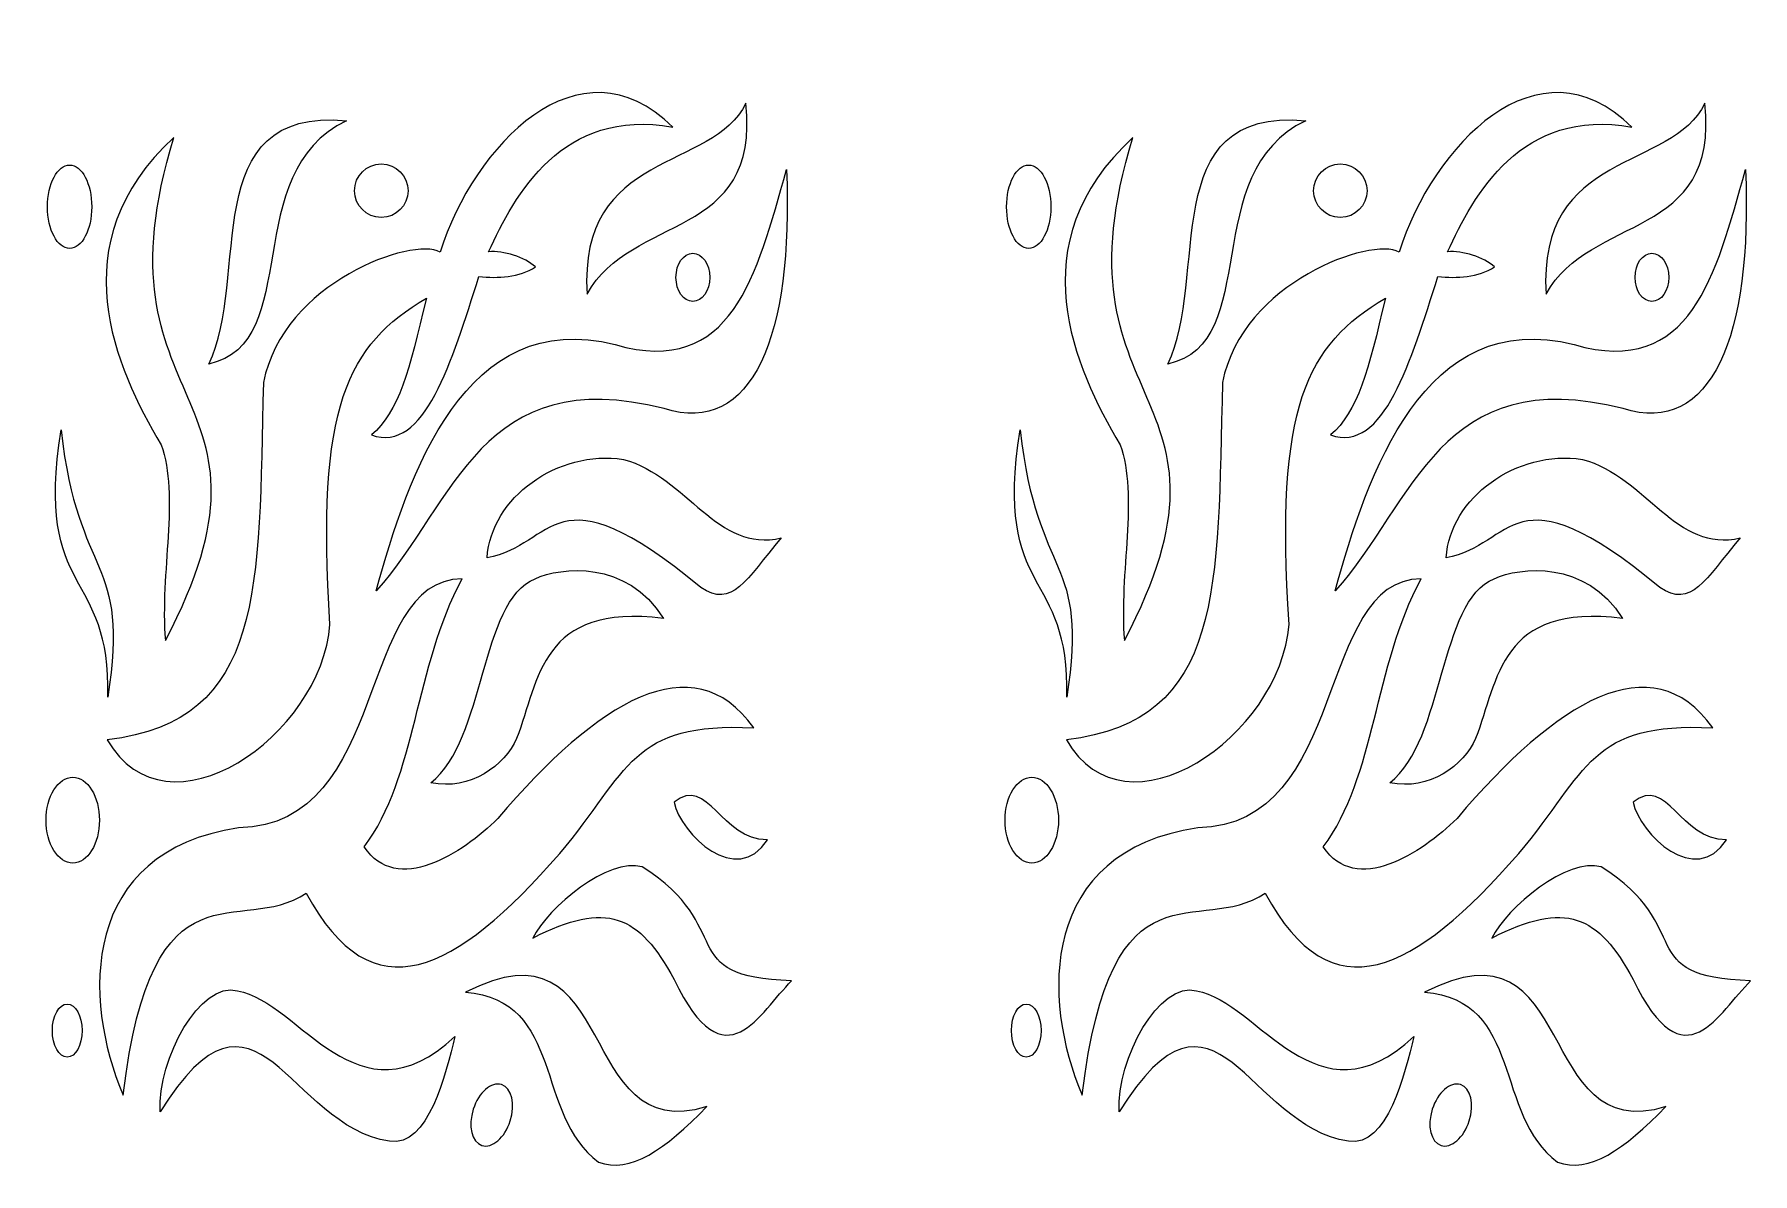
# Model space of a CAD drawing. Header units: centimetres. Extents: x -20.5 to 20.2, y -12.9 to 14.1.
import ezdxf

# ---------------------------------------------------------------- set-up
doc = ezdxf.new("R2010")
doc.units = ezdxf.units.CM
doc.header["$MEASUREMENT"] = 0
doc.layers.add('layer 1', color=7, linetype='Continuous')

msp = doc.modelspace()

# ---------------------------------------------------------------- linework, layer by layer
at = {"layer": 'layer 1', "color": 242}
for centre, major_axis, ratio in [((-19.63675, 10.00591), (0, 0.98914), 0.52969246), ((-12.25228, 10.38614), (0, 0.63383), 1), ((-4.86893, 8.33265), (0, 0.57142), 0.7000105), ((-19.56326, -4.53636), (0, 1.0178), 0.62142857), ((-19.6942, -9.5251), (0, 0.62928), 0.55978261)]:
    msp.add_ellipse(centre, major_axis=major_axis, ratio=ratio, dxfattribs=at)
at = {"layer": 'layer 1', "color": 177, "lineweight": 9}
for centre, major_axis, ratio in [((3.08825, 10.00591), (0, 0.98914), 0.52969246), ((10.47272, 10.38614), (0, 0.63383), 1), ((17.85607, 8.33265), (0, 0.57142), 0.7000105), ((3.16174, -4.53636), (0, 1.0178), 0.62142857), ((3.0308, -9.5251), (0, 0.62928), 0.55978261)]:
    msp.add_ellipse(centre, major_axis=major_axis, ratio=ratio, dxfattribs=at)
at = {"layer": 'layer 1', "color": 242}
for points, knots in [([(-5.34314, 11.89384), (-7.96932, 12.36674), (-9.09377, 10.28197), (-9.7093, 8.93944), (-9.7093, 8.93944), (-9.35842, 8.969), (-8.85072, 8.819), (-8.6001, 8.57872), (-8.6001, 8.57872), (-8.98028, 8.33849), (-9.4866, 8.30062), (-9.93948, 8.35282), (-9.93948, 8.35282), (-10.5837, 6.34333), (-11.21311, 4.14483), (-12.48787, 4.59702), (-12.48787, 4.59702), (-11.82866, 5.14791), (-11.59352, 6.11224), (-11.1815, 7.84277), (-11.1815, 7.84277), (-13.05455, 6.72904), (-13.80543, 5.29889), (-13.46756, 0.10458), (-13.46756, 0.10458), (-13.66723, -2.54676), (-17.33928, -5.08274), (-18.74425, -2.63181), (-18.74425, -2.63181), (-14.98553, -2.18218), (-15.16734, 0.96383), (-15.04512, 5.83773), (-15.04512, 5.83773), (-14.57712, 8.22351), (-11.50099, 9.30134), (-10.85856, 8.93264), (-10.85856, 8.93264), (-10.06525, 11.43903), (-7.57037, 14.09374), (-5.34314, 11.89384)], [0, 0, 0, 0, 0.09090909, 0.09090909, 0.09090909, 0.09090909, 0.18181818, 0.18181818, 0.18181818, 0.18181818, 0.27272727, 0.27272727, 0.27272727, 0.27272727, 0.36363636, 0.36363636, 0.36363636, 0.36363636, 0.45454545, 0.45454545, 0.45454545, 0.45454545, 0.54545455, 0.54545455, 0.54545455, 0.54545455, 0.63636364, 0.63636364, 0.63636364, 0.63636364, 0.72727273, 0.72727273, 0.72727273, 0.72727273, 0.81818182, 0.81818182, 0.81818182, 0.81818182, 1, 1, 1, 1]), ([(-13.07325, 12.04599), (-16.66042, 12.38226), (-15.33932, 8.28802), (-16.34114, 6.27802), (-16.34114, 6.27802), (-14.07062, 6.77476), (-15.65858, 10.80506), (-13.07325, 12.04599)], [0, 0, 0, 0, 0.33333333, 0.33333333, 0.33333333, 0.33333333, 1, 1, 1, 1]), ([(-3.61517, 12.45915), (-3.26245, 9.20697), (-6.33649, 9.84223), (-7.37636, 7.93409), (-7.37636, 7.93409), (-7.58872, 11.36058), (-4.3817, 10.84295), (-3.61517, 12.45915)], [0, 0, 0, 0, 0.33333333, 0.33333333, 0.33333333, 0.33333333, 1, 1, 1, 1]), ([(-17.16492, 11.65033), (-19.19202, 5.074), (-14.19057, 5.76386), (-17.36855, -0.27657), (-17.36855, -0.27657), (-17.50423, 1.32983), (-17.02418, 3.15066), (-17.47164, 4.36393), (-17.47164, 4.36393), (-18.54698, 6.18305), (-19.89926, 9.14973), (-17.16492, 11.65033)], [0, 0, 0, 0, 0.25, 0.25, 0.25, 0.25, 0.5, 0.5, 0.5, 0.5, 1, 1, 1, 1]), ([(-12.3752, 0.89673), (-10.4842, 3.01647), (-9.89989, 6.31451), (-5.54993, 5.22071), (-5.54993, 5.22071), (-3.46041, 4.5598), (-2.48205, 6.93374), (-2.64974, 10.88813), (-2.64974, 10.88813), (-3.3596, 8.36798), (-3.94523, 5.94631), (-6.70928, 6.737), (-6.70928, 6.737), (-10.26048, 7.65552), (-11.61582, 3.65855), (-12.3752, 0.89673)], [0, 0, 0, 0, 0.2, 0.2, 0.2, 0.2, 0.4, 0.4, 0.4, 0.4, 0.6, 0.6, 0.6, 0.6, 1, 1, 1, 1]), ([(-19.84036, 4.71657), (-20.47277, 0.70729), (-18.63818, 1.43966), (-18.73513, -1.62396), (-18.73513, -1.62396), (-18.20416, 1.76333), (-19.43311, 1.08751), (-19.84036, 4.71657)], [0, 0, 0, 0, 0.33333333, 0.33333333, 0.33333333, 0.33333333, 1, 1, 1, 1]), ([(-9.74569, 1.6865), (-8.12423, 1.95715), (-8.2136, 3.90801), (-4.68311, 0.9806), (-4.68311, 0.9806), (-3.92822, 0.4772), (-3.62538, 1.1537), (-2.77375, 2.15648), (-2.77375, 2.15648), (-4.30154, 1.78826), (-4.9863, 3.60029), (-6.51409, 4.01696), (-6.51409, 4.01696), (-8.08064, 4.25275), (-9.64543, 3.10689), (-9.74569, 1.6865)], [0, 0, 0, 0, 0.2, 0.2, 0.2, 0.2, 0.4, 0.4, 0.4, 0.4, 0.6, 0.6, 0.6, 0.6, 1, 1, 1, 1]), ([(-5.56422, 0.2479), (-6.43305, 1.645), (-8.00621, 1.46409), (-8.6078, 1.18884), (-8.6078, 1.18884), (-9.9211, 0.64369), (-9.76989, -2.61638), (-11.07731, -3.65089), (-11.07731, -3.65089), (-10.14142, -3.8431), (-9.3219, -3.23366), (-9.04545, -2.59836), (-9.04545, -2.59836), (-8.5047, -1.19988), (-8.48431, 0.59902), (-5.56422, 0.2479)], [0, 0, 0, 0, 0.2, 0.2, 0.2, 0.2, 0.4, 0.4, 0.4, 0.4, 0.6, 0.6, 0.6, 0.6, 1, 1, 1, 1]), ([(-3.42791, -2.34481), (-6.35301, -2.21101), (-6.36156, -3.33976), (-8.02521, -5.33071), (-8.02521, -5.33071), (-10.50638, -8.16644), (-12.46627, -9.1839), (-14.02942, -6.26578), (-14.02942, -6.26578), (-15.59987, -7.32765), (-17.68094, -5.31304), (-18.36848, -11.05706), (-18.36848, -11.05706), (-19.34194, -8.78046), (-19.38338, -5.27335), (-15.63242, -4.72014), (-15.63242, -4.72014), (-12.02496, -4.65223), (-12.85609, 1.16762), (-10.33652, 1.18475), (-10.33652, 1.18475), (-11.46644, -0.91373), (-11.4058, -3.48782), (-12.65719, -5.1726), (-12.65719, -5.1726), (-11.88213, -6.32875), (-10.33444, -5.33544), (-9.48682, -4.49562), (-9.48682, -4.49562), (-7.1345, -1.72232), (-4.87184, -0.32003), (-3.42791, -2.34481)], [0, 0, 0, 0, 0.11111111, 0.11111111, 0.11111111, 0.11111111, 0.22222222, 0.22222222, 0.22222222, 0.22222222, 0.33333333, 0.33333333, 0.33333333, 0.33333333, 0.44444444, 0.44444444, 0.44444444, 0.44444444, 0.55555556, 0.55555556, 0.55555556, 0.55555556, 0.66666667, 0.66666667, 0.66666667, 0.66666667, 0.77777778, 0.77777778, 0.77777778, 0.77777778, 1, 1, 1, 1]), ([(-5.31529, -4.10945), (-4.50219, -3.4549), (-4.21078, -5.00985), (-3.10401, -5.00044), (-3.10401, -5.00044), (-3.82254, -6.14932), (-5.1623, -4.86668), (-5.31529, -4.10945)], [0, 0, 0, 0, 0.33333333, 0.33333333, 0.33333333, 0.33333333, 1, 1, 1, 1]), ([(-8.66203, -7.33107), (-8.29742, -6.59701), (-6.87231, -5.41349), (-6.06835, -5.64397), (-6.06835, -5.64397), (-3.79445, -7.08601), (-5.34958, -8.24823), (-2.52925, -8.34579), (-2.52925, -8.34579), (-3.27308, -9.06667), (-4.09542, -10.85673), (-5.31566, -8.31017), (-5.31566, -8.31017), (-6.14279, -6.78503), (-6.90619, -6.4326), (-8.66203, -7.33107)], [0, 0, 0, 0, 0.2, 0.2, 0.2, 0.2, 0.4, 0.4, 0.4, 0.4, 0.6, 0.6, 0.6, 0.6, 1, 1, 1, 1]), ([(-10.25966, -8.61712), (-6.5601, -6.71546), (-7.68287, -12.30952), (-4.53572, -11.32753), (-4.53572, -11.32753), (-5.53745, -12.35881), (-6.35386, -12.91711), (-7.10383, -12.64443), (-7.10383, -12.64443), (-8.63143, -11.52396), (-7.90512, -8.8049), (-10.25966, -8.61712)], [0, 0, 0, 0, 0.25, 0.25, 0.25, 0.25, 0.5, 0.5, 0.5, 0.5, 1, 1, 1, 1]), ([(-17.48899, -11.45215), (-15.2066, -7.76981), (-14.4581, -11.7914), (-12.05606, -12.14962), (-12.05606, -12.14962), (-11.13185, -12.30034), (-10.72829, -10.54535), (-10.5079, -9.66583), (-10.5079, -9.66583), (-12.82704, -11.82993), (-14.15627, -8.85782), (-15.66145, -8.58004), (-15.66145, -8.58004), (-16.54192, -8.35011), (-17.55364, -10.18448), (-17.48899, -11.45215)], [0, 0, 0, 0, 0.2, 0.2, 0.2, 0.2, 0.4, 0.4, 0.4, 0.4, 0.6, 0.6, 0.6, 0.6, 1, 1, 1, 1]), ([(-9.40369, -10.80612), (-9.16187, -10.88363), (-9.06937, -11.26942), (-9.19707, -11.66778), (-9.19707, -11.66778), (-9.32477, -12.06614), (-9.62433, -12.32624), (-9.86615, -12.24872), (-9.86615, -12.24872), (-10.10797, -12.17121), (-10.20047, -11.78542), (-10.07277, -11.38706), (-10.07277, -11.38706), (-9.94507, -10.9887), (-9.64551, -10.7286), (-9.40369, -10.80612)], [0, 0, 0, 0, 0.2, 0.2, 0.2, 0.2, 0.4, 0.4, 0.4, 0.4, 0.6, 0.6, 0.6, 0.6, 1, 1, 1, 1])]:
    msp.add_open_spline(points, degree=3, knots=knots, dxfattribs=at)
at = {"layer": 'layer 1', "color": 177, "lineweight": 9}
for points, knots in [([(17.38186, 11.89384), (14.75568, 12.36674), (13.63123, 10.28197), (13.0157, 8.93944), (13.0157, 8.93944), (13.36658, 8.969), (13.87428, 8.819), (14.1249, 8.57872), (14.1249, 8.57872), (13.74472, 8.33849), (13.2384, 8.30062), (12.78552, 8.35282), (12.78552, 8.35282), (12.1413, 6.34333), (11.51189, 4.14483), (10.23713, 4.59702), (10.23713, 4.59702), (10.89634, 5.14791), (11.13148, 6.11224), (11.5435, 7.84277), (11.5435, 7.84277), (9.67045, 6.72904), (8.91957, 5.29889), (9.25744, 0.10458), (9.25744, 0.10458), (9.05777, -2.54676), (5.38572, -5.08274), (3.98075, -2.63181), (3.98075, -2.63181), (7.73947, -2.18218), (7.55766, 0.96383), (7.67988, 5.83773), (7.67988, 5.83773), (8.14788, 8.22351), (11.22401, 9.30134), (11.86644, 8.93264), (11.86644, 8.93264), (12.65975, 11.43903), (15.15463, 14.09374), (17.38186, 11.89384)], [0, 0, 0, 0, 0.09090909, 0.09090909, 0.09090909, 0.09090909, 0.18181818, 0.18181818, 0.18181818, 0.18181818, 0.27272727, 0.27272727, 0.27272727, 0.27272727, 0.36363636, 0.36363636, 0.36363636, 0.36363636, 0.45454545, 0.45454545, 0.45454545, 0.45454545, 0.54545455, 0.54545455, 0.54545455, 0.54545455, 0.63636364, 0.63636364, 0.63636364, 0.63636364, 0.72727273, 0.72727273, 0.72727273, 0.72727273, 0.81818182, 0.81818182, 0.81818182, 0.81818182, 1, 1, 1, 1]), ([(9.65175, 12.04599), (6.06458, 12.38226), (7.38568, 8.28802), (6.38386, 6.27802), (6.38386, 6.27802), (8.65438, 6.77476), (7.06642, 10.80506), (9.65175, 12.04599)], [0, 0, 0, 0, 0.33333333, 0.33333333, 0.33333333, 0.33333333, 1, 1, 1, 1]), ([(19.10983, 12.45915), (19.46255, 9.20697), (16.38851, 9.84223), (15.34864, 7.93409), (15.34864, 7.93409), (15.13628, 11.36058), (18.3433, 10.84295), (19.10983, 12.45915)], [0, 0, 0, 0, 0.33333333, 0.33333333, 0.33333333, 0.33333333, 1, 1, 1, 1]), ([(5.56008, 11.65033), (3.53298, 5.074), (8.53443, 5.76386), (5.35645, -0.27657), (5.35645, -0.27657), (5.22077, 1.32983), (5.70082, 3.15066), (5.25336, 4.36393), (5.25336, 4.36393), (4.17802, 6.18305), (2.82574, 9.14973), (5.56008, 11.65033)], [0, 0, 0, 0, 0.25, 0.25, 0.25, 0.25, 0.5, 0.5, 0.5, 0.5, 1, 1, 1, 1]), ([(10.3498, 0.89673), (12.2408, 3.01647), (12.82511, 6.31451), (17.17507, 5.22071), (17.17507, 5.22071), (19.26459, 4.5598), (20.24295, 6.93374), (20.07526, 10.88813), (20.07526, 10.88813), (19.3654, 8.36798), (18.77977, 5.94631), (16.01572, 6.737), (16.01572, 6.737), (12.46452, 7.65552), (11.10918, 3.65855), (10.3498, 0.89673)], [0, 0, 0, 0, 0.2, 0.2, 0.2, 0.2, 0.4, 0.4, 0.4, 0.4, 0.6, 0.6, 0.6, 0.6, 1, 1, 1, 1]), ([(2.88464, 4.71657), (2.25223, 0.70729), (4.08682, 1.43966), (3.98987, -1.62396), (3.98987, -1.62396), (4.52084, 1.76333), (3.29189, 1.08751), (2.88464, 4.71657)], [0, 0, 0, 0, 0.33333333, 0.33333333, 0.33333333, 0.33333333, 1, 1, 1, 1]), ([(12.97931, 1.6865), (14.60077, 1.95715), (14.5114, 3.90801), (18.04189, 0.9806), (18.04189, 0.9806), (18.79678, 0.4772), (19.09962, 1.1537), (19.95125, 2.15648), (19.95125, 2.15648), (18.42346, 1.78826), (17.7387, 3.60029), (16.21091, 4.01696), (16.21091, 4.01696), (14.64436, 4.25275), (13.07957, 3.10689), (12.97931, 1.6865)], [0, 0, 0, 0, 0.2, 0.2, 0.2, 0.2, 0.4, 0.4, 0.4, 0.4, 0.6, 0.6, 0.6, 0.6, 1, 1, 1, 1]), ([(17.16078, 0.2479), (16.29195, 1.645), (14.71879, 1.46409), (14.1172, 1.18884), (14.1172, 1.18884), (12.8039, 0.64369), (12.95511, -2.61638), (11.64769, -3.65089), (11.64769, -3.65089), (12.58358, -3.8431), (13.4031, -3.23366), (13.67955, -2.59836), (13.67955, -2.59836), (14.2203, -1.19988), (14.24069, 0.59902), (17.16078, 0.2479)], [0, 0, 0, 0, 0.2, 0.2, 0.2, 0.2, 0.4, 0.4, 0.4, 0.4, 0.6, 0.6, 0.6, 0.6, 1, 1, 1, 1]), ([(19.29709, -2.34481), (16.37199, -2.21101), (16.36344, -3.33976), (14.69979, -5.33071), (14.69979, -5.33071), (12.21862, -8.16644), (10.25873, -9.1839), (8.69558, -6.26578), (8.69558, -6.26578), (7.12513, -7.32765), (5.04406, -5.31304), (4.35652, -11.05706), (4.35652, -11.05706), (3.38306, -8.78046), (3.34162, -5.27335), (7.09258, -4.72014), (7.09258, -4.72014), (10.70004, -4.65223), (9.86891, 1.16762), (12.38848, 1.18475), (12.38848, 1.18475), (11.25856, -0.91373), (11.3192, -3.48782), (10.06781, -5.1726), (10.06781, -5.1726), (10.84287, -6.32875), (12.39056, -5.33544), (13.23818, -4.49562), (13.23818, -4.49562), (15.5905, -1.72232), (17.85316, -0.32003), (19.29709, -2.34481)], [0, 0, 0, 0, 0.11111111, 0.11111111, 0.11111111, 0.11111111, 0.22222222, 0.22222222, 0.22222222, 0.22222222, 0.33333333, 0.33333333, 0.33333333, 0.33333333, 0.44444444, 0.44444444, 0.44444444, 0.44444444, 0.55555556, 0.55555556, 0.55555556, 0.55555556, 0.66666667, 0.66666667, 0.66666667, 0.66666667, 0.77777778, 0.77777778, 0.77777778, 0.77777778, 1, 1, 1, 1]), ([(17.40971, -4.10945), (18.22281, -3.4549), (18.51422, -5.00985), (19.62099, -5.00044), (19.62099, -5.00044), (18.90246, -6.14932), (17.5627, -4.86668), (17.40971, -4.10945)], [0, 0, 0, 0, 0.33333333, 0.33333333, 0.33333333, 0.33333333, 1, 1, 1, 1]), ([(14.06297, -7.33107), (14.42758, -6.59701), (15.85269, -5.41349), (16.65665, -5.64397), (16.65665, -5.64397), (18.93055, -7.08601), (17.37542, -8.24823), (20.19575, -8.34579), (20.19575, -8.34579), (19.45192, -9.06667), (18.62958, -10.85673), (17.40934, -8.31017), (17.40934, -8.31017), (16.58221, -6.78503), (15.81881, -6.4326), (14.06297, -7.33107)], [0, 0, 0, 0, 0.2, 0.2, 0.2, 0.2, 0.4, 0.4, 0.4, 0.4, 0.6, 0.6, 0.6, 0.6, 1, 1, 1, 1]), ([(12.46534, -8.61712), (16.1649, -6.71546), (15.04213, -12.30952), (18.18928, -11.32753), (18.18928, -11.32753), (17.18755, -12.35881), (16.37114, -12.91711), (15.62117, -12.64443), (15.62117, -12.64443), (14.09357, -11.52396), (14.81988, -8.8049), (12.46534, -8.61712)], [0, 0, 0, 0, 0.25, 0.25, 0.25, 0.25, 0.5, 0.5, 0.5, 0.5, 1, 1, 1, 1]), ([(5.23601, -11.45215), (7.5184, -7.76981), (8.2669, -11.7914), (10.66894, -12.14962), (10.66894, -12.14962), (11.59315, -12.30034), (11.99671, -10.54535), (12.2171, -9.66583), (12.2171, -9.66583), (9.89796, -11.82993), (8.56873, -8.85782), (7.06355, -8.58004), (7.06355, -8.58004), (6.18308, -8.35011), (5.17136, -10.18448), (5.23601, -11.45215)], [0, 0, 0, 0, 0.2, 0.2, 0.2, 0.2, 0.4, 0.4, 0.4, 0.4, 0.6, 0.6, 0.6, 0.6, 1, 1, 1, 1]), ([(13.32131, -10.80612), (13.56313, -10.88363), (13.65563, -11.26942), (13.52793, -11.66778), (13.52793, -11.66778), (13.40023, -12.06614), (13.10067, -12.32624), (12.85885, -12.24872), (12.85885, -12.24872), (12.61703, -12.17121), (12.52453, -11.78542), (12.65223, -11.38706), (12.65223, -11.38706), (12.77993, -10.9887), (13.07949, -10.7286), (13.32131, -10.80612)], [0, 0, 0, 0, 0.2, 0.2, 0.2, 0.2, 0.4, 0.4, 0.4, 0.4, 0.6, 0.6, 0.6, 0.6, 1, 1, 1, 1])]:
    msp.add_open_spline(points, degree=3, knots=knots, dxfattribs=at)

doc.saveas('drawing.dxf')
